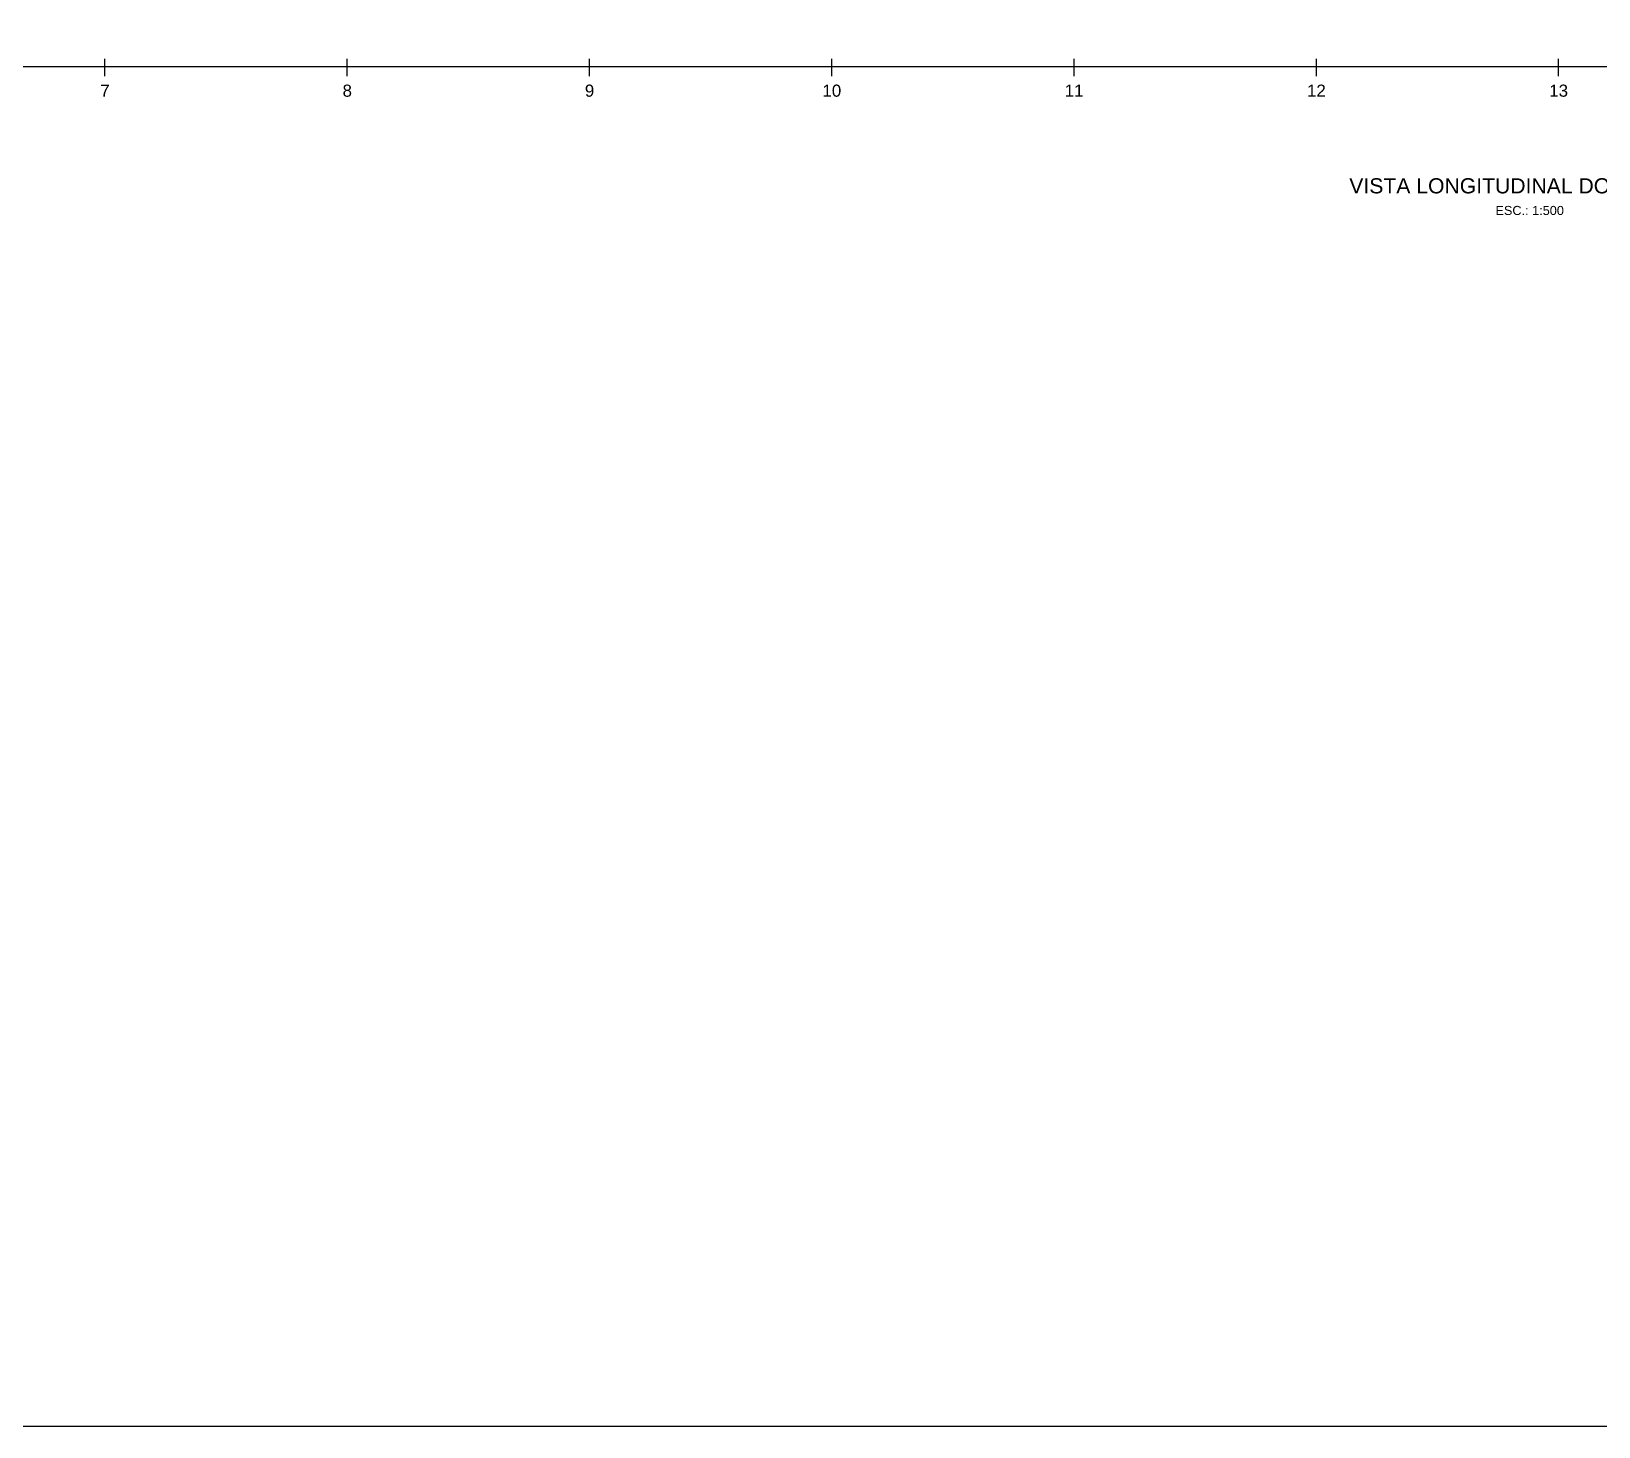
# Model space of a CAD drawing. Header units: metres. Extents: x 21 to 816, y 7 to 635.
# Drawn here: x 299.3 to 428.6, y 6.9 to 122.1 of the extents above; entities that cross this region are included whole.
import ezdxf
from ezdxf.enums import TextEntityAlignment as Align

# ---------------------------------------------------------------- set-up
doc = ezdxf.new("R2010")
doc.units = ezdxf.units.M
doc.header["$MEASUREMENT"] = 0
for name, color, linetype in [('Formato', 13, 'Continuous'), ('Formato_texto-explicativo', 2, 'Continuous'), ('Projeto_estaca', 7, 'Continuous'), ('Projeto_estaca-texto', 2, 'Continuous'), ('Projeto_linha-indicativa', 9, 'Continuous')]:
    doc.layers.add(name, color=color, linetype=linetype)
doc.layers.add('Formato_texto-título', color=3, linetype='Continuous', lineweight=35)
doc.styles.add('ESTACA-TEXTO', font='ARIAL.TTF')
doc.styles.add('For_texto-explicativo', font='ARIAL.TTF')
doc.styles.add('For_texto-título', font='ARIAL.TTF')

msp = doc.modelspace()

# ---------------------------------------------------------------- linework, layer by layer
at = {"layer": 'Formato', "color": 2}
msp.add_lwpolyline([(815.965, 6.8915), (20.965, 6.8915), (20.965, 258.8843), (815.965, 258.8843)], close=True, dxfattribs=at)
at = {"layer": 'Projeto_estaca'}
for p, q in [((305.3477, 118.3714), (305.3477, 119.7881)), ((325.3477, 118.3714), (325.3477, 119.7881)), ((345.3477, 118.3714), (345.3477, 119.7881)), ((365.3477, 118.3714), (365.3477, 119.7881)), ((385.3477, 118.3714), (385.3477, 119.7881)), ((405.3477, 118.3714), (405.3477, 119.7881)), ((425.3477, 118.3714), (425.3477, 119.7881))]:
    msp.add_line(p, q, dxfattribs=at)
at = {"layer": 'Projeto_linha-indicativa'}
msp.add_line((165.3477, 119.1506), (684.3987, 119.1506), dxfattribs=at)

# ---------------------------------------------------------------- texts
at = {"layer": 'Formato_texto-explicativo', "style": 'For_texto-explicativo'}
msp.add_text('ESC.: 1:500', height=0.75, dxfattribs=at).set_placement((422.956, 107.2743), align=Align.MIDDLE_CENTER)
at = {"layer": 'Formato_texto-título', "style": 'For_texto-título'}
msp.add_text('VISTA LONGITUDINAL DO VIADUTO', height=1.25, dxfattribs=at).set_placement((422.956, 109.3089), align=Align.MIDDLE_CENTER)
at = {"layer": 'Projeto_estaca-texto', "style": 'ESTACA-TEXTO'}
for s, p in [('7', (305.3477, 117.6631)), ('8', (325.3477, 117.6631)), ('9', (345.3477, 117.6631)), ('10', (365.3477, 117.6631)), ('11', (385.3477, 117.6631)), ('12', (405.3477, 117.6631)), ('13', (425.3477, 117.6631))]:
    msp.add_text(s, height=1, dxfattribs=at).set_placement(p, align=Align.TOP_CENTER)

doc.saveas('drawing.dxf')
